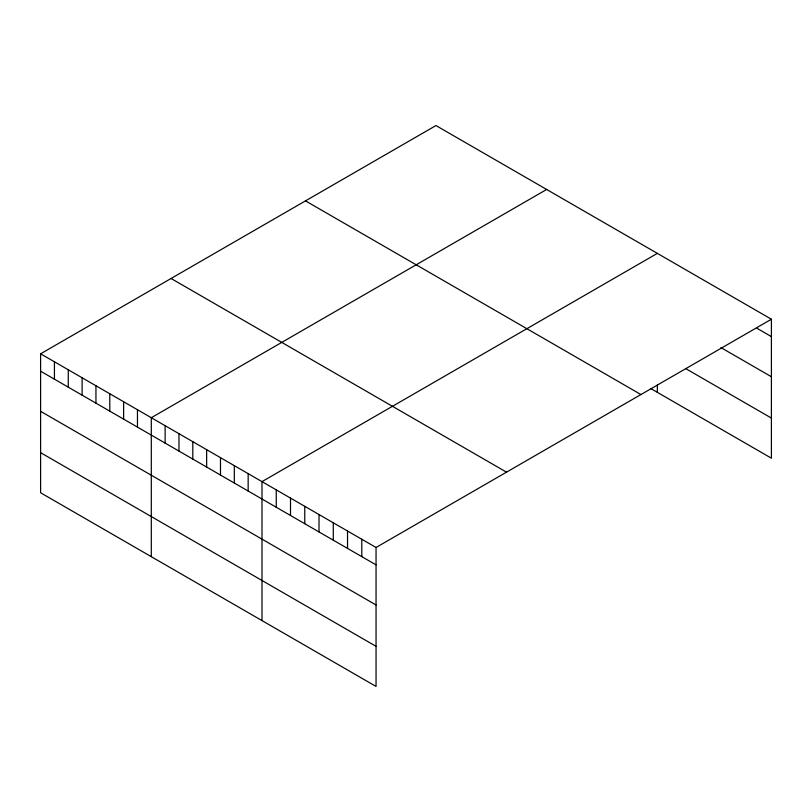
<?xml version="1.0" encoding="UTF-8"?>
<svg xmlns="http://www.w3.org/2000/svg" width="812" height="812" viewBox="0 0 812 812"><rect width="100%" height="100%" fill="white"/><g stroke="black" fill="none" stroke-linecap="round" stroke-linejoin="round"><path stroke-width="1.22" d="M771.4 319.228L376.047 547.481L376.047 686.444L40.6 492.772L40.6 353.809L435.953 125.555L771.4 319.228L771.4 458.191L650.96 388.654M546.649 189.47L151.296 417.723L151.296 556.687M657.344 253.374L261.992 481.628L261.992 620.601M757.139 328.383L771.4 336.615M720.954 347.607L771.4 376.727M685.866 368.689L771.4 418.068M305.485 200.879L640.932 394.551M171.068 278.486L506.515 472.158M40.6 353.809L376.047 547.481M40.6 371.196L376.047 564.868M40.6 411.319L376.047 604.991M40.6 452.66L376.047 646.322M657.344 385.05L657.344 392.348M361.787 539.249L361.787 556.636M347.536 531.018L347.536 548.404M333.275 522.786L333.275 540.173M319.025 514.554L319.025 531.941M304.764 506.323L304.764 523.71M290.503 498.091L290.503 515.478M276.253 489.859L276.253 507.246M248.157 473.64L248.157 491.027M234.323 465.652L234.323 483.038M220.488 457.663L220.488 475.05M206.644 449.675L206.644 467.062M192.809 441.687L192.809 459.074M178.975 433.699L178.975 451.086M165.13 425.711L165.13 443.098M137.461 409.735L137.461 427.122M123.627 401.747L123.627 419.134M109.782 393.749L109.782 411.136M95.948 385.761L95.948 403.148M82.114 377.773L82.114 395.16M68.279 369.785L68.279 387.172M54.434 361.797L54.434 379.184"/></g></svg>
